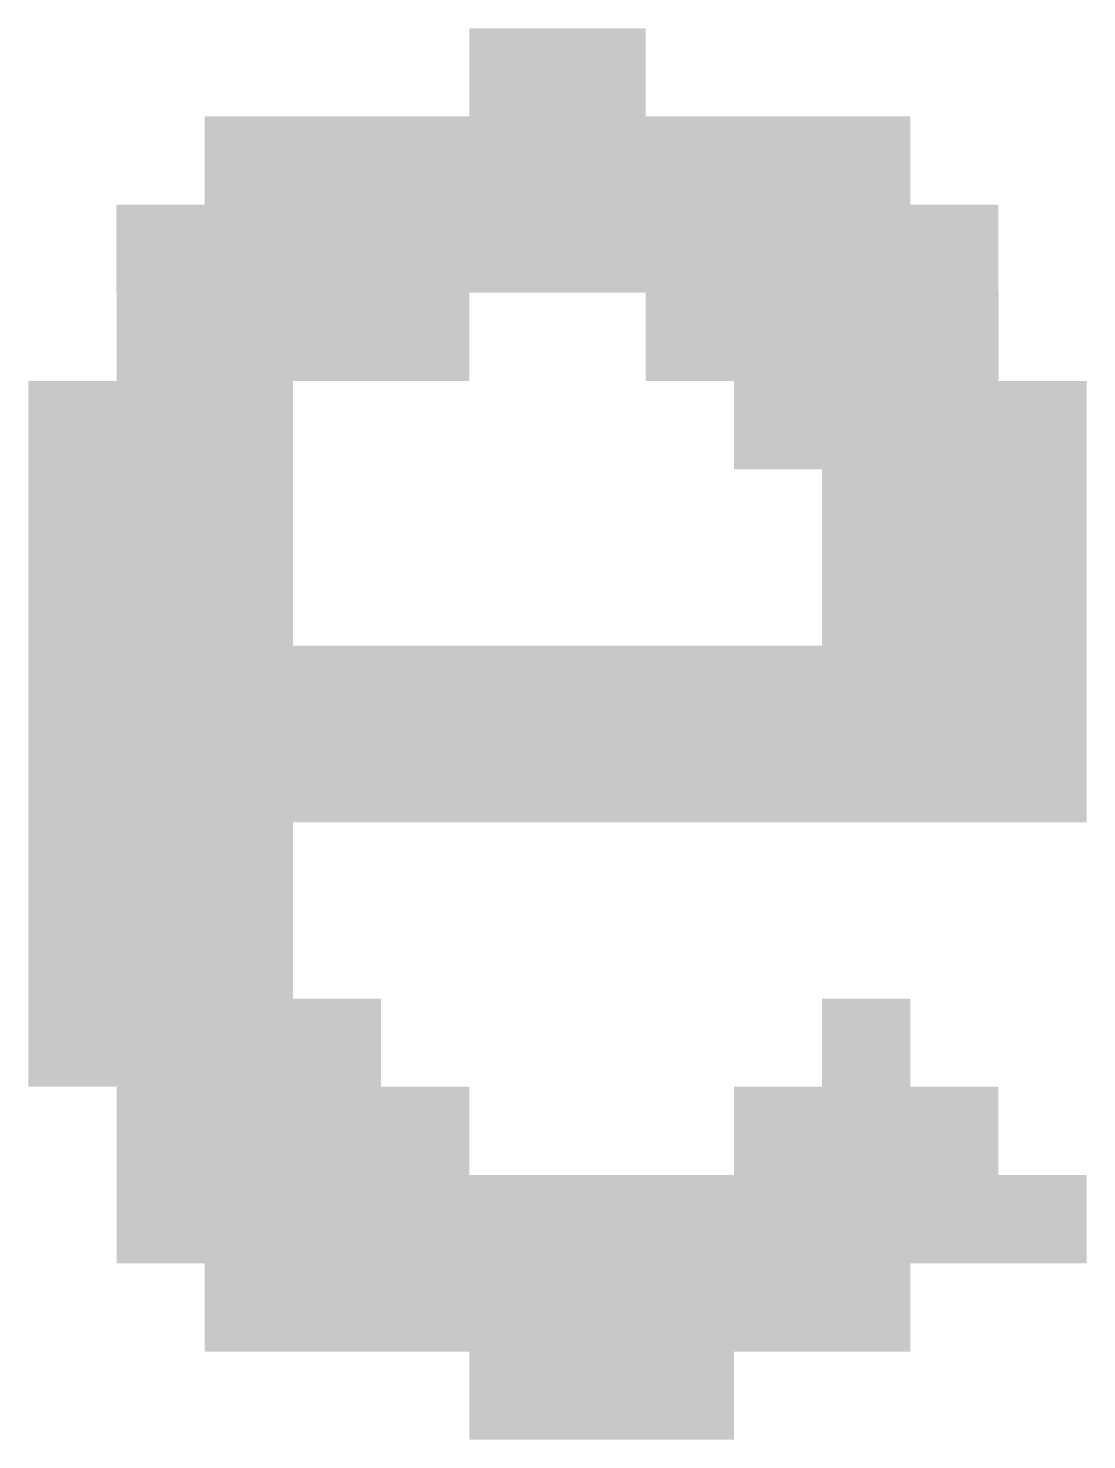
# Model space of a CAD drawing. Extents: x -7.6 to 65.6, y 0 to 91.2.
# Drawn here: x 9.459 to 10.13, y 18.402 to 19.296 of the extents above; entities that cross this region are included whole.
import ezdxf

# ---------------------------------------------------------------- set-up
doc = ezdxf.new("R2010")
doc.units = 0
doc.layers.add('21', color=253, linetype='CONTINUOUS')

# ---------------------------------------------------------------- blocks, each defined once
blk = doc.blocks.new('RECT')
blk.add_solid([(-0.5, -0.5), (0.5, -0.5), (-0.5, 0.5), (0.5, 0.5)])

msp = doc.modelspace()

# ---------------------------------------------------------------- block references
at = {"layer": '21', "yscale": 0.0559}
for p, xscale in [((9.7942, 19.2684), 0.1118), ((9.7942, 19.2126), 0.447), ((9.7942, 19.1567), 0.5588), ((9.6266, 19.1008), 0.2235), ((9.9619, 19.1008), 0.2235), ((9.5428, 19.0449), 0.1676), ((10.0178, 19.0449), 0.2235), ((9.5428, 18.989), 0.1676), ((10.0457, 18.989), 0.1676), ((9.5428, 18.9332), 0.1676), ((10.0457, 18.9332), 0.1676), ((9.7942, 18.8773), 0.6706), ((9.7942, 18.8214), 0.6706), ((9.5428, 18.7655), 0.1676), ((9.5428, 18.7096), 0.1676), ((9.5707, 18.6538), 0.2235), ((9.9898, 18.6538), 0.0559), ((9.6266, 18.5979), 0.2235), ((9.9898, 18.5979), 0.1676), ((9.8222, 18.542), 0.6147), ((9.7942, 18.4861), 0.447), ((9.8222, 18.4302), 0.1676)]:
    msp.add_blockref('RECT', p, dxfattribs=dict(at, xscale=xscale))

doc.saveas('drawing.dxf')
